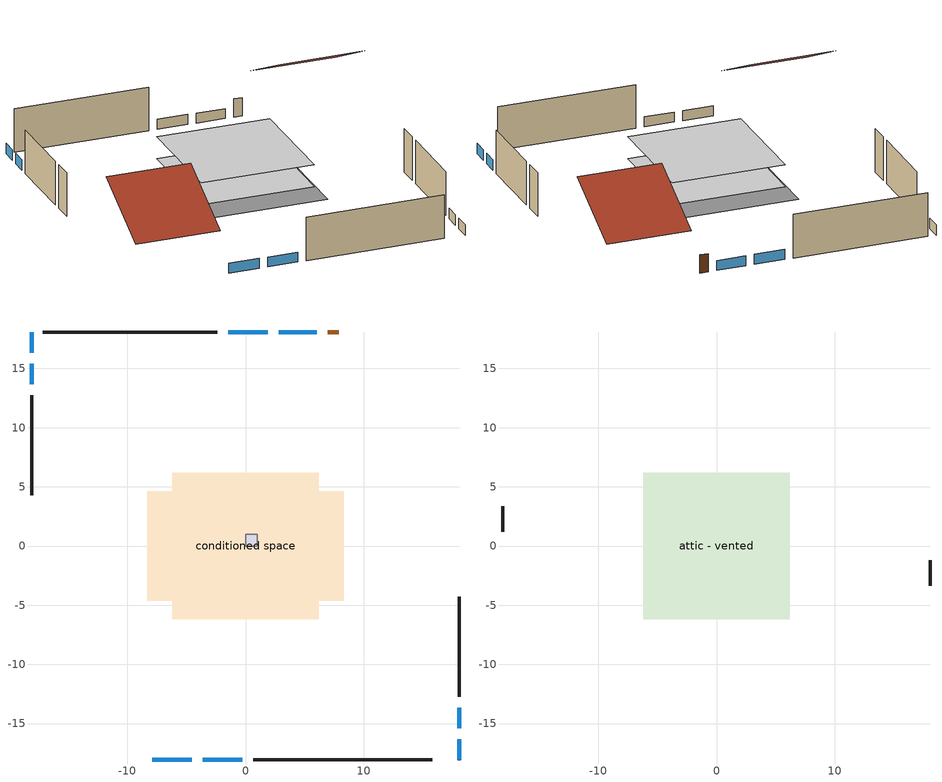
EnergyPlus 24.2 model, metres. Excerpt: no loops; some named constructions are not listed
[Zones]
central ac and furnace airloop ret air zone
 floor adiabatic (AdiabaticConst): 0,0 0,1 1,1 1,0 z0
 wall adiabatic (AdiabaticConst): 0,1 0,0 1,0 1,1 0,1 z0:1
 ceiling adiabatic (AdiabaticConst): 1,0 1,1 0,1 0,0 z1
conditioned space
 floor adiabatic (AdiabaticFloorConstruction): -6.2,-6.2 -6.2,6.2 6.2,6.2 6.2,-6.2 z2.44
 floor foundation (Slab1 construction): -8.32,-4.62 -8.32,4.62 8.32,4.62 8.32,-4.62 z0
 wall outside (AdiabaticWallConstruction 1): 7.88,18.08 6.96,18.08 z0:2.03
 wall outside (AdiabaticWallConstruction): -7.88,-18.08 -4.55,-18.08 / -3.62,-18.08 -0.29,-18.08 / 6.03,18.08 2.81,18.08 z0:1.1; -18.08,18.08 -18.08,16.33 / -18.08,15.4 -18.08,13.65 / 18.08,-18.08 18.08,-16.33 / 18.08,-15.4 18.08,-13.65 z0:1.16; 1.89,18.08 -1.46,18.08 z0:1.13
 wall outside (Wall1 construction): 0.64,-18.08 15.78,-18.08 z0:4.88
 wall outside (Wall2 construction): -18.08,12.72 -18.08,4.31 z0:4.88
 wall outside (Wall3 construction): -2.39,18.08 -17.15,18.08 z0:4.88
 wall outside (Wall4 construction): 18.08,-12.72 18.08,-4.31 z0:4.88
 window (WindowConstruction): -7.87,-18.08 -4.55,-18.08 z0:1.1
 window (WindowConstruction 1): -3.62,-18.08 -0.29,-18.08 z0:1.1
 window (WindowConstruction 2): -18.08,18.08 -18.08,16.33 z0:1.16
 window (WindowConstruction 3): -18.08,15.4 -18.08,13.65 z0:1.16
 window (WindowConstruction 4): 6.03,18.08 2.81,18.08 z0:1.1
 window (WindowConstruction 5): 1.89,18.08 -1.46,18.08 z0:1.13
 window (WindowConstruction 6): 18.08,-18.08 18.08,-16.33 z0:1.16
 window (WindowConstruction 7): 18.08,-15.4 18.08,-13.65 z0:1.16
 door (Door): 7.87,18.08 6.96,18.08 z0:2.03
 ceiling adiabatic (AdiabaticFloorConstruction): 6.2,-6.2 6.2,6.2 -6.2,6.2 -6.2,-6.2 z2.44
attic - vented
 floor to conditioned space (Floor1 construction Reversed): -6.2,-6.2 -6.2,6.2 6.2,6.2 6.2,-6.2 z4.88
 wall outside (Wall5 construction): -18.08,3.38 -18.08,1.19 z0:4.88
 wall outside (Wall6 construction): 18.08,-3.38 18.08,-1.19 z0:4.88
 roof outside (Roof1 construction): -8.8,-18.08,4.88 -8.8,-9.78,9.02 -18.08,-9.78,9.02 -18.08,-18.08,4.88
 roof outside (Roof2 construction): 8.8,18.08,4.88 8.8,9.78,9.02 18.08,9.78,9.02 18.08,18.08,4.88
[Material] Roughness=Rough; Thermal Absorptance=0.9
Name | Thickness {m} | Conductivity {W/m-K} | Density {kg/m3} | Specific Heat {J/kg-K} | Solar Absorptance | Visible Absorptance
ceiling stud and cavity | 0.1397 | 0.118061 | 65.682 | 1177.47 | 0.7 | 0.7
gypsum board | 0.0127 | 0.160291 | 801 | 837.4 | 0.6 | 0.6
[Construction]
Floor1 construction: ceiling stud and cavity, gypsum board
[EnergyManagementSystem:Program]
natural_vent_program: Set Tin = tin_s; Set Tout = tout_s; Set Wout = out_wt_s; Set Pbar = out_pb_s; Set Phiout = (@RhFnTdbWPb Tout Wout Pbar); Set MaxHR = 0.0115; Set Tnvsp = (htg_sp_s + clg_sp_s) / 2; Set NVavail = natural_vent_s; Set ClgSsnAvail = cool_season; Set Qnv = 0; Set Qwhf = 0; Set whole_house_fan_mix_act = 0; Set whole_house_fan_act = 0; If ((Wout < MaxHR) && (Tin > Tout) && (Tin > Tnvsp) && (ClgSsnAvail > 0)); Set WHF_Flow = 0; Set Adj = (Tin-Tnvsp)/(Tin-Tout); Set Adj = (@Min Adj 1); Set Adj = (@Max Adj 0); If (WHF_Flow > 0); Set Qwhf = WHF_Flow*Adj; Set whole_house_fan_mix_act = WHF_Flow*Adj; Set WHF_W = 0; Set whole_house_fan_act = WHF_W*Adj; ElseIf (NVavail > 0); Set NVArea = 9127.612196352002; Set Cs = 0.00017937135914540493; Set Cw = 8.70903777141566e-05; Set Tdiff = Tin-Tout; Set dT = (@Abs Tdiff); Set Vwind = site_vw_s; Set SGNV = NVArea*Adj*((((Cs*dT)+(Cw*(Vwind^2)))^0.5)/1000); Set MaxNV = 4.165722765312; Set Qnv = (@Min SGNV MaxNV); EndIf; EndIf; Set natural_vent_flow_act = Qnv; Set whole_house_fan_flow_act = Qwhf; Set natural_vent_program_Qnv = Qnv; Set natural_vent_program_Qwhf = Qwhf
total_airflows_program: Set total_infil_flow_rate = 0; Set total_mechvent_flow_rate = 0; Set total_natvent_flow_rate = 0; Set total_whf_flow_rate = 0; Set total_infil_flow_rate = total_infil_flow_rate + (infil_program_Qinf * 1); Set total_mechvent_flow_rate = total_mechvent_flow_rate + (infil_program_Qfan * 1); Set total_natvent_flow_rate = total_natvent_flow_rate + (natural_vent_program_Qnv * 1); Set total_whf_flow_rate = total_whf_flow_rate + (natural_vent_program_Qwhf * 1)
total_loads_program: Set loads_htg_tot = 0; Set loads_clg_tot = 0; If htg_load_cond > 0; Set loads_htg_tot = loads_htg_tot + (htg_load_cond - clg_load_cond) * 1.0; Set loads_htg_tot = loads_htg_tot + (htg_load_duct - clg_load_duct) * 1.0; EndIf; Set loads_htg_tot = (@Max loads_htg_tot 0); If clg_load_cond > 0; Set loads_clg_tot = loads_clg_tot + (clg_load_cond - htg_load_cond) * 1.0; Set loads_clg_tot = loads_clg_tot + (clg_load_duct - htg_load_duct) * 1.0; EndIf; Set loads_clg_tot = (@Max loads_clg_tot 0)
unmet_hours_program: Set htg_unmet_hours = 0; Set clg_unmet_hours = 0; Set unit_htg_unmet_hours = 0; If ((DayOfYear >= 1) && (DayOfYear <= 365)); Set unit_htg_unmet_hours = unit_htg_unmet_hours + conditioned_space_htg_unmet_s; If unit_htg_unmet_hours > htg_unmet_hours; Set htg_unmet_hours = unit_htg_unmet_hours; EndIf; EndIf; Set unit_clg_unmet_hours = 0; If ((DayOfYear >= 1) && (DayOfYear <= 365)); Set unit_clg_unmet_hours = unit_clg_unmet_hours + conditioned_space_clg_unmet_s; If unit_clg_unmet_hours > clg_unmet_hours; Set clg_unmet_hours = unit_clg_unmet_hours; EndIf; EndIf
water_heater_Control: Set water_heater_HPWHSchedOverride = water_heater_T_set; If (water_heater_amb_temp<5.56) || (water_heater_amb_temp>48.89); Set water_heater_UESchedOverride = water_heater_T_set; Set water_heater_LESchedOverride = water_heater_T_set; Else; Set water_heater_UESchedOverride = water_heater_T_set - 9.0; Set water_heater_LESchedOverride = 0; EndIf
water_heater_hpwh_EC_adj: If WarmupFlag == 0; Set dhw_e_cons = water_heater_tank_energy + water_heater_tank_on_cycle_parasitic + water_heater_tank_off_cycle_parasitic + water_heater_coil_energy + water_heater_fan_energy; Set water_heater_hpwh_ec_adj_act = 0.0 * dhw_e_cons / 1; EndIf
water_heater_InletAir: Set water_heater_Tamb_act = water_heater_amb_temp; Set water_heater_RHamb_act = 0; Set water_heater_RHamb_act = water_heater_RHamb_act + (water_heater_amb_rh / 100) / 1; Set water_heater_sens_act = (0 - water_heater_sens_cool - (water_heater_tl + water_heater_fan_pwr)) / 1; Set water_heater_lat_act = (0 - water_heater_lat_cool) / 1
[EnergyManagementSystem:Subroutine]
central_ac_and_furnace_airloop_0_duct_subroutine: Set AH_MFR = central_ac_and_furnace_airloop_AH_MFR / 1; If AH_MFR > 0; Set AH_Tout = central_ac_and_furnace_airloop_AH_Tout; Set AH_Wout = central_ac_and_furnace_airloop_AH_Wout; Set RA_T = central_ac_and_furnace_airloop_RA_T; Set RA_W = central_ac_and_furnace_airloop_Ra_W; Set Fan_RTF = central_ac_and_furnace_airloop_Fan_RTF; Set DZ_T = central_ac_and_furnace_airloop_0_DZ_T; Set DZ_W = central_ac_and_furnace_airloop_0_DZ_W; Set AH_VFR = central_ac_and_furnace_airloop_AH_VFR / 1; Set h_SA = (@HFnTdbW AH_Tout AH_Wout); Set h_RA = (@HFnTdbW RA_T RA_W); Set h_fg = (@HfgAirFnWTdb AH_Wout AH_Tout); Set h_DZ = (@HFnTdbW DZ_T DZ_W); Set air_cp = 1006.0; Set f_sup = 0.067; Set f_ret = 0.033; Set sup_lk_mfr = f_sup * AH_MFR; Set ret_lk_mfr = f_ret * AH_MFR; Set SupTotLkToCond = sup_lk_mfr*(h_RA - h_SA); Set SupLatLkToCond = sup_lk_mfr*h_fg*(RA_W-AH_Wout); Set SupSensLkToCond = SupTotLkToCond-SupLatLkToCond; Set supply_ua = 80.724; Set eTm = 0-((Fan_RTF/(AH_MFR*air_cp))*supply_ua); Set t_sup = DZ_T+((AH_Tout-DZ_T)*(@Exp eTm)); Set SupCondToCond = AH_MFR*air_cp*(t_sup-AH_Tout); Set SupCondToDZ = 0-SupCondToCond; Set return_ua = 26.19; Set eTm = 0-((Fan_RTF/(AH_MFR*air_cp))*return_ua); Set t_ret = DZ_T+((RA_T-DZ_T)*(@Exp eTm)); Set RetCondToRP = AH_MFR*air_cp*(t_ret-RA_T); Set RetCondToDZ = 0-RetCondToRP; Set RetLatLkToRP = 0; Set RetSensLkToRP = ret_lk_mfr*air_cp*(DZ_T-RA_T); Set SupTotLkToDZ = sup_lk_mfr*(h_SA-h_DZ); Set SupLatLkToDZ = sup_lk_mfr*h_fg*(AH_Wout-DZ_W); Set SupSensLkToDZ = SupTotLkToDZ-SupLatLkToDZ; Set FracOutsideToCond = 1.0; Set FracOutsideToDZ = 0.0; Set FracCondToOutside = 0.0; Set FracDZToOutside = 1.0; Set FracDZToCond = 0.0; Set FracCondToDZ = 0.0; Set lk_imbal_vfr = @ABS(f_sup - f_ret) * AH_VFR; Set ImbalLkCondToDZ = lk_imbal_vfr * FracCondToDZ; Set ImbalLkDZToCond = lk_imbal_vfr * FracDZToCond; Set ImbalLkOutsideToCond = lk_imbal_vfr * FracOutsideToCond; Set ImbalLkOutsideToDZ = lk_imbal_vfr * FracOutsideToDZ; Set ImbalLkCondToOutside = lk_imbal_vfr * FracCondToOutside; Set ImbalLkDZToOutside = lk_imbal_vfr * FracDZToOutside; Else; Set SupLatLkToCond = 0; Set SupSensLkToCond = 0; Set SupCondToCond = 0; Set RetCondToRP = 0; Set RetLatLkToRP = 0; Set RetSensLkToRP = 0; Set RetCondToDZ = 0; Set SupCondToDZ = 0; Set SupLatLkToDZ = 0; Set SupSensLkToDZ = 0; Set ImbalLkCondToDZ = 0; Set ImbalLkDZToCond = 0; Set ImbalLkOutsideToCond = 0; Set ImbalLkOutsideToDZ = 0; Set ImbalLkCondToOutside = 0; Set ImbalLkDZToOutside = 0; EndIf; Set central_ac_and_furnace_airloop_0_SupLatLkToCond = SupLatLkToCond; Set central_ac_and_furnace_airloop_0_SupSensLkToCond = SupSensLkToCond; Set central_ac_and_furnace_airloop_0_SupCondToLv = SupCondToCond; Set central_ac_and_furnace_airloop_0_RetCondToRP = RetCondToRP; Set central_ac_and_furnace_airloop_0_RetLatLkToRP = RetLatLkToRP; Set central_ac_and_furnace_airloop_0_RetSensLkToRP = RetSensLkToRP; Set central_ac_and_furnace_airloop_0_RetCondToDZ = RetCondToDZ; Set central_ac_and_furnace_airloop_0_SupCondToDZ = SupCondToDZ; Set central_ac_and_furnace_airloop_0_SupLatLkToDZ = SupLatLkToDZ; Set central_ac_and_furnace_airloop_0_SupSensLkToDZ = SupSensLkToDZ; Set central_ac_and_furnace_airloop_0_ZoneMixCondToDZ = ImbalLkCondToDZ; Set central_ac_and_furnace_airloop_0_ZoneMixDZToCond = ImbalLkDZToCond; Set central_ac_and_furnace_airloop_0_DuctImbalLkSupFanEquivCond = ImbalLkCondToOutside; Set central_ac_and_furnace_airloop_0_DuctImbalLkExhFanEquivCond = ImbalLkOutsideToCond; Set central_ac_and_furnace_airloop_0_DuctImbalLkSupFanEquivDZ = ImbalLkDZToOutside; Set central_ac_and_furnace_airloop_0_DuctImbalLkExhFanEquivDZ = ImbalLkOutsideToDZ
[EnergyManagementSystem:ProgramCallingManager]
attic_vented_1_duct_leakage_imbalance_infil_program_calling_manager: BeginZoneTimestepAfterInitHeatBalance; attic_vented_1_duct_leakage_imbalance_infil_program
central_ac_and_furnace_airloop_0_duct_program_calling_manager: EndOfSystemTimestepAfterHVACReporting; central_ac_and_furnace_airloop_0_duct_program
central_ac_and_furnace_supply_fan_disaggregate_program_calling_manager: EndOfSystemTimestepBeforeHVACReporting; central_ac_and_furnace_supply_fan_disaggregate_program
central_ac_and_furnace_supply_fan_disaggregate_program_calling_manager 1: EndOfSystemTimestepBeforeHVACReporting; central_ac_and_furnace_supply_fan_disaggregate_program_1
component_loads_program_calling_manager: EndOfZoneTimestepAfterZoneReporting; component_loads_program
fridge_schedule_program_calling_manager: BeginZoneTimestepAfterInitHeatBalance; fridge_schedule_program
infil_program_calling_manager: BeginZoneTimestepAfterInitHeatBalance; infil_program
natural_vent_program_calling_manager: BeginZoneTimestepAfterInitHeatBalance; natural_vent_program
total_airflows_program_calling_manager: EndOfZoneTimestepAfterZoneReporting; total_airflows_program
total_loads_program_calling_manager: EndOfZoneTimestepAfterZoneReporting; total_loads_program
unmet_hours_program_calling_manager: EndOfZoneTimestepBeforeZoneReporting; unmet_hours_program
water_heater_hpwh_EC_adj_ProgramManager: EndOfSystemTimestepBeforeHVACReporting; water_heater_hpwh_EC_adj
water_heater_ProgramManager: InsideHVACSystemIterationLoop; water_heater_Control; water_heater_InletAir
[EnergyManagementSystem:OutputVariable]
Name | EMS Variable | Type of Data in Variable | Update Frequency | EMS Program or Subroutine | Units
central ac and furnace supply fan disaggregate clg | central_ac_and_furnace_supply_fan_clg | Summed | SystemTimestep | central_ac_and_furnace_supply_fan_disaggregate_program | J
central ac and furnace supply fan disaggregate htg primary | central_ac_and_furnace_supply_fan_primary_htg | Summed | SystemTimestep | central_ac_and_furnace_supply_fan_disaggregate_program_1 | J
loads_htg_tot_peakload_outvar; loads_htg_tot_annual_outvar; loads_htg_tot_timeseries_outvar | loads_htg_tot | Summed | ZoneTimestep | total_loads_program | J
loads_clg_tot_peakload_outvar; loads_clg_tot_annual_outvar; loads_clg_tot_timeseries_outvar | loads_clg_tot | Summed | ZoneTimestep | total_loads_program | J
htg_unmet_hours_annual_outvar; htg_unmet_hours_timeseries_outvar | htg_unmet_hours | Summed | ZoneTimestep | unmet_hours_program | hr
clg_unmet_hours_annual_outvar; clg_unmet_hours_timeseries_outvar | clg_unmet_hours | Summed | ZoneTimestep | unmet_hours_program | hr
loads_htg_roofs_annual_outvar; loads_htg_roofs_timeseries_outvar | loads_htg_roofs | Summed | ZoneTimestep | component_loads_program | J
loads_htg_ceilings_annual_outvar; loads_htg_ceilings_timeseries_outvar | loads_htg_ceilings | Summed | ZoneTimestep | component_loads_program | J
loads_htg_walls_annual_outvar; loads_htg_walls_timeseries_outvar | loads_htg_walls | Summed | ZoneTimestep | component_loads_program | J
loads_htg_rim_joists_annual_outvar; loads_htg_rim_joists_timeseries_outvar | loads_htg_rim_joists | Summed | ZoneTimestep | component_loads_program | J
loads_htg_foundation_walls_annual_outvar; loads_htg_foundation_walls_timeseries_outvar | loads_htg_foundation_walls | Summed | ZoneTimestep | component_loads_program | J
loads_htg_doors_annual_outvar; loads_htg_doors_timeseries_outvar | loads_htg_doors | Summed | ZoneTimestep | component_loads_program | J
loads_htg_windows_conduction_annual_outvar; loads_htg_windows_conduction_timeseries_outvar | loads_htg_windows_conduction | Summed | ZoneTimestep | component_loads_program | J
loads_htg_windows_solar_annual_outvar; loads_htg_windows_solar_timeseries_outvar | loads_htg_windows_solar | Summed | ZoneTimestep | component_loads_program | J
loads_htg_skylights_conduction_annual_outvar; loads_htg_skylights_conduction_timeseries_outvar | loads_htg_skylights_conduction | Summed | ZoneTimestep | component_loads_program | J
loads_htg_skylights_solar_annual_outvar; loads_htg_skylights_solar_timeseries_outvar | loads_htg_skylights_solar | Summed | ZoneTimestep | component_loads_program | J
loads_htg_floors_annual_outvar; loads_htg_floors_timeseries_outvar | loads_htg_floors | Summed | ZoneTimestep | component_loads_program | J
loads_htg_slabs_annual_outvar; loads_htg_slabs_timeseries_outvar | loads_htg_slabs | Summed | ZoneTimestep | component_loads_program | J
loads_htg_internal_mass_annual_outvar; loads_htg_internal_mass_timeseries_outvar | loads_htg_internal_mass | Summed | ZoneTimestep | component_loads_program | J
loads_htg_infil_annual_outvar; loads_htg_infil_timeseries_outvar | loads_htg_infil | Summed | ZoneTimestep | component_loads_program | J
loads_htg_natvent_annual_outvar; loads_htg_natvent_timeseries_outvar | loads_htg_natvent | Summed | ZoneTimestep | component_loads_program | J
loads_htg_mechvent_annual_outvar; loads_htg_mechvent_timeseries_outvar | loads_htg_mechvent | Summed | ZoneTimestep | component_loads_program | J
loads_htg_whf_annual_outvar; loads_htg_whf_timeseries_outvar | loads_htg_whf | Summed | ZoneTimestep | component_loads_program | J
loads_htg_ducts_annual_outvar; loads_htg_ducts_timeseries_outvar | loads_htg_ducts | Summed | ZoneTimestep | component_loads_program | J
loads_htg_intgains_annual_outvar; loads_htg_intgains_timeseries_outvar | loads_htg_intgains | Summed | ZoneTimestep | component_loads_program | J
loads_htg_lighting_annual_outvar; loads_htg_lighting_timeseries_outvar | loads_htg_lighting | Summed | ZoneTimestep | component_loads_program | J
loads_clg_roofs_annual_outvar; loads_clg_roofs_timeseries_outvar | loads_clg_roofs | Summed | ZoneTimestep | component_loads_program | J
loads_clg_ceilings_annual_outvar; loads_clg_ceilings_timeseries_outvar | loads_clg_ceilings | Summed | ZoneTimestep | component_loads_program | J
loads_clg_walls_annual_outvar; loads_clg_walls_timeseries_outvar | loads_clg_walls | Summed | ZoneTimestep | component_loads_program | J
loads_clg_rim_joists_annual_outvar; loads_clg_rim_joists_timeseries_outvar | loads_clg_rim_joists | Summed | ZoneTimestep | component_loads_program | J
loads_clg_foundation_walls_annual_outvar; loads_clg_foundation_walls_timeseries_outvar | loads_clg_foundation_walls | Summed | ZoneTimestep | component_loads_program | J
loads_clg_doors_annual_outvar; loads_clg_doors_timeseries_outvar | loads_clg_doors | Summed | ZoneTimestep | component_loads_program | J
loads_clg_windows_conduction_annual_outvar; loads_clg_windows_conduction_timeseries_outvar | loads_clg_windows_conduction | Summed | ZoneTimestep | component_loads_program | J
loads_clg_windows_solar_annual_outvar; loads_clg_windows_solar_timeseries_outvar | loads_clg_windows_solar | Summed | ZoneTimestep | component_loads_program | J
loads_clg_skylights_conduction_annual_outvar; loads_clg_skylights_conduction_timeseries_outvar | loads_clg_skylights_conduction | Summed | ZoneTimestep | component_loads_program | J
loads_clg_skylights_solar_annual_outvar; loads_clg_skylights_solar_timeseries_outvar | loads_clg_skylights_solar | Summed | ZoneTimestep | component_loads_program | J
loads_clg_floors_annual_outvar; loads_clg_floors_timeseries_outvar | loads_clg_floors | Summed | ZoneTimestep | component_loads_program | J
loads_clg_slabs_annual_outvar; loads_clg_slabs_timeseries_outvar | loads_clg_slabs | Summed | ZoneTimestep | component_loads_program | J
loads_clg_internal_mass_annual_outvar; loads_clg_internal_mass_timeseries_outvar | loads_clg_internal_mass | Summed | ZoneTimestep | component_loads_program | J
loads_clg_infil_annual_outvar; loads_clg_infil_timeseries_outvar | loads_clg_infil | Summed | ZoneTimestep | component_loads_program | J
loads_clg_natvent_annual_outvar; loads_clg_natvent_timeseries_outvar | loads_clg_natvent | Summed | ZoneTimestep | component_loads_program | J
loads_clg_mechvent_annual_outvar; loads_clg_mechvent_timeseries_outvar | loads_clg_mechvent | Summed | ZoneTimestep | component_loads_program | J
loads_clg_whf_annual_outvar; loads_clg_whf_timeseries_outvar | loads_clg_whf | Summed | ZoneTimestep | component_loads_program | J
loads_clg_ducts_annual_outvar; loads_clg_ducts_timeseries_outvar | loads_clg_ducts | Summed | ZoneTimestep | component_loads_program | J
loads_clg_intgains_annual_outvar; loads_clg_intgains_timeseries_outvar | loads_clg_intgains | Summed | ZoneTimestep | component_loads_program | J
loads_clg_lighting_annual_outvar; loads_clg_lighting_timeseries_outvar | loads_clg_lighting | Summed | ZoneTimestep | component_loads_program | J
total_infil_flow_rate_timeseries_outvar | total_infil_flow_rate | Averaged | ZoneTimestep | total_airflows_program | m^3/s
total_mechvent_flow_rate_timeseries_outvar | total_mechvent_flow_rate | Averaged | ZoneTimestep | total_airflows_program | m^3/s
total_natvent_flow_rate_timeseries_outvar | total_natvent_flow_rate | Averaged | ZoneTimestep | total_airflows_program | m^3/s
total_whf_flow_rate_timeseries_outvar | total_whf_flow_rate | Averaged | ZoneTimestep | total_airflows_program | m^3/s
[Schedule:Day:Interval]
cooling season schedule day; cooling season schedule day 2; cooling season schedule default day; natural vent schedule default day: No, 24:00, 0
cooling season schedule day 1; natural vent schedule day: No, 24:00, 1
[Schedule:Week:Daily]
cooling season schedule Week Rule - Jan1-May26: cooling season schedule day, cooling season schedule day, cooling season schedule day, cooling season schedule day, cooling season schedule day, cooling season schedule day, cooling season schedule day, cooling season schedule default day, cooling season schedule default day, cooling season schedule default day, cooling season schedule default day, cooling season schedule default day
cooling season schedule Week Rule - May27-Jun2: cooling season schedule day, cooling season schedule day, cooling season schedule day, cooling season schedule day, cooling season schedule day, cooling season schedule day 1, cooling season schedule day 1, cooling season schedule default day, cooling season schedule default day, cooling season schedule default day, cooling season schedule default day, cooling season schedule default day
cooling season schedule Week Rule - Jun3-Sep29: cooling season schedule day 1, cooling season schedule day 1, cooling season schedule day 1, cooling season schedule day 1, cooling season schedule day 1, cooling season schedule day 1, cooling season schedule day 1, cooling season schedule default day, cooling season schedule default day, cooling season schedule default day, cooling season schedule default day, cooling season schedule default day
cooling season schedule Week Rule - Sep30-Oct6: cooling season schedule day 1, cooling season schedule day 2, cooling season schedule day 2, cooling season schedule day 2, cooling season schedule day 2, cooling season schedule day 2, cooling season schedule day 2, cooling season schedule default day, cooling season schedule default day, cooling season schedule default day, cooling season schedule default day, cooling season schedule default day
cooling season schedule Week Rule - Oct7-Dec31: cooling season schedule day 2, cooling season schedule day 2, cooling season schedule day 2, cooling season schedule day 2, cooling season schedule day 2, cooling season schedule day 2, cooling season schedule day 2, cooling season schedule default day, cooling season schedule default day, cooling season schedule default day, cooling season schedule default day, cooling season schedule default day
natural vent schedule Week Rule - Jan1-Jan6: natural vent schedule day, natural vent schedule day, natural vent schedule default day, natural vent schedule day, natural vent schedule default day, natural vent schedule day, natural vent schedule default day, natural vent schedule default day, natural vent schedule default day, natural vent schedule default day, natural vent schedule default day, natural vent schedule default day
natural vent schedule Week Rule - Jan7-Dec31: natural vent schedule default day, natural vent schedule day, natural vent schedule default day, natural vent schedule day, natural vent schedule default day, natural vent schedule day, natural vent schedule default day, natural vent schedule default day, natural vent schedule default day, natural vent schedule default day, natural vent schedule default day, natural vent schedule default day
[Schedule:Year]
cooling season schedule: cooling season schedule Week Rule - Jan1-May26, 1, 1, 5, 26, cooling season schedule Week Rule - May27-Jun2, 5, 27, 6, 2, cooling season schedule Week Rule - Jun3-Sep29, 6, 3, 9, 29, cooling season schedule Week Rule - Sep30-Oct6, 9, 30, 10, 6, cooling season schedule Week Rule - Oct7-Dec31, 10, 7, 12, 31
natural vent schedule: natural vent schedule Week Rule - Jan1-Jan6, 1, 1, 1, 6, natural vent schedule Week Rule - Jan7-Dec31, 1, 7, 12, 31
[Schedule:File]
hot_water_dishwasher: File=in.schedules.csv; Column Number=6; Rows to Skip at Top=1; Number of Hours of Data=8760; Column Separator=Comma; Interpolate to Timestep=Yes; Minutes per Item=15; Adjust Schedule for Daylight Savings=Yes
